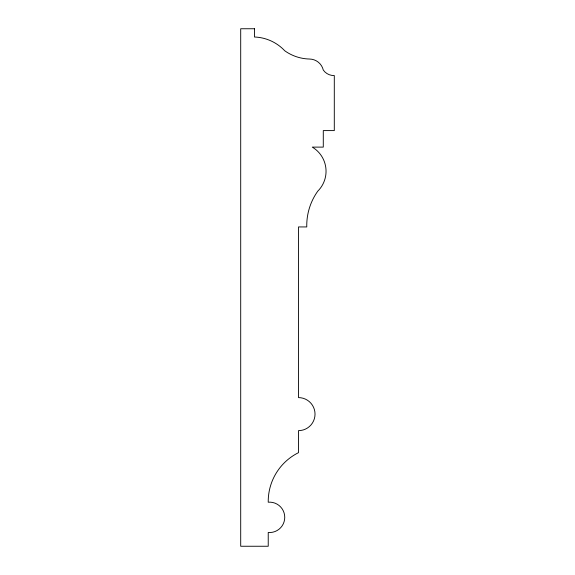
<?xml version="1.0" encoding="UTF-8"?>
<svg xmlns="http://www.w3.org/2000/svg" width="575" height="575" viewBox="0 0 575 575"><rect width="100%" height="100%" fill="white"/><g stroke="black" fill="none" stroke-linecap="round" stroke-linejoin="round"><path stroke-width="0.86" d="M254.466 28.75L240.702 28.75L240.702 546.25L268.23 546.25L268.23 532.486A15.194 15.194 0 0 0 284.747 517.349A15.194 15.194 0 0 0 268.23 502.205A54.51 54.51 0 0 1 298.511 452.662L298.511 430.639A16.517 16.517 0 0 0 315.028 414.122A16.517 16.517 0 0 0 298.511 397.605L298.511 226.938L306.77 226.938A59.196 59.196 0 0 1 317.781 191.159A28.067 28.067 0 0 0 312.275 147.114L323.287 147.114L323.287 130.597L334.298 130.597L334.298 75.548A12.851 12.851 0 0 1 323.287 70.042A14.353 14.353 0 0 0 309.522 59.031A44.297 44.297 0 0 1 284.747 50.773A43.678 43.678 0 0 0 254.466 37.008L254.466 28.75"/></g></svg>
